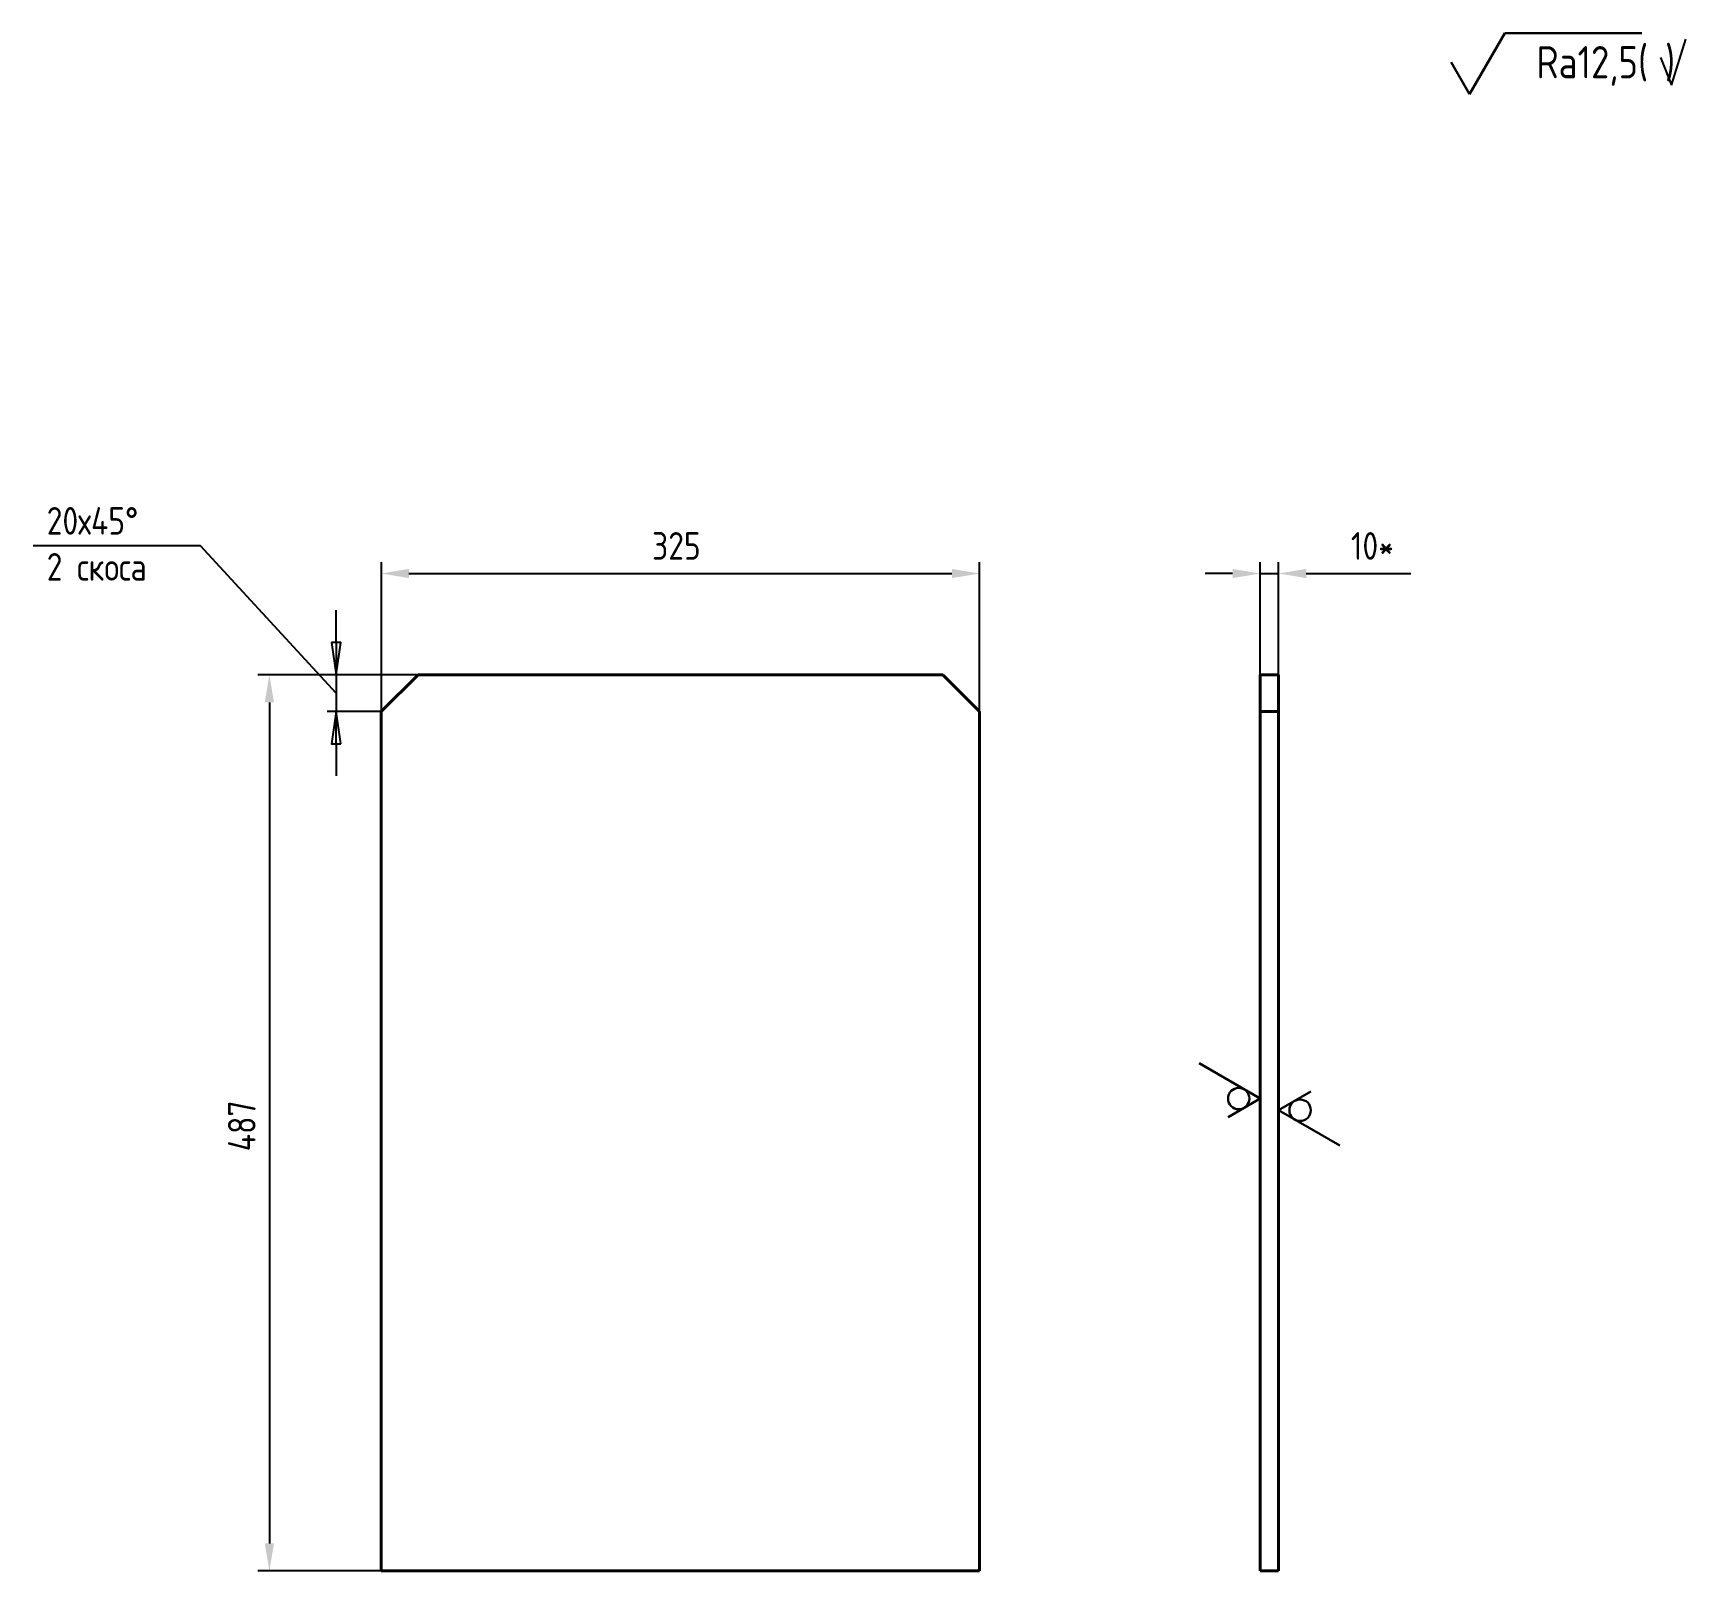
# Model space of a CAD drawing. Header units: millimetres. Extents: x 0 to 4514, y 0 to 1551.
# Drawn here: x 3616 to 4514, y 715 to 1551 of the extents above.
import ezdxf

# ---------------------------------------------------------------- set-up
doc = ezdxf.new("R2010")
doc.units = ezdxf.units.MM
doc.header["$LTSCALE"] = 5
doc.layers.add('Con', color=6, linetype='Continuous', lineweight=40)
doc.layers.add('Эскизная геометрия (ГОСТ)', color=3, linetype='Continuous', lineweight=18)
doc.layers.add('Dim', color=7, linetype='Continuous')
doc.styles.add('Style1', font='romans.shx', dxfattribs={"width": 0.8})
doc.dimstyles.new('Lin_5', dxfattribs={"dimscale": 5, "dimtxt": 3, "dimasz": 3, "dimexe": 1.25, "dimexo": 0, "dimgap": 1.5, "dimtad": 1, "dimdec": 1, "dimtxsty": 'Style1', "dimcen": 2.5, "dimclrt": 3, "dimadec": 0, "dimazin": 0, "dimtfac": 1, "dimtdec": 1, "dimtmove": 0, "dimatfit": 3, "dimldrblk": 'DOT', "dimfxl": 1, "dimarcsym": 0})

# ---------------------------------------------------------------- blocks, each defined once
blk = doc.blocks.new('*D31')
at = {"layer": 'Defpoints', "color": 0, "linetype": 'Continuous', "transparency": 16777216}
for p in [(3824.76, 1202.06), (3743.94, 715.06), (3804.76, 715.06)]:
    blk.add_point(p, dxfattribs=at)
at = {"layer": 'Dim', "color": 0, "linetype": 'Continuous', "lineweight": -2, "transparency": 16777216}
for p, q in [((3824.76, 1202.06), (3737.69, 1202.06)), ((3743.94, 1187.06), (3743.94, 730.06)), ((3804.76, 715.06), (3737.69, 715.06))]:
    blk.add_line(p, q, dxfattribs=at)
at = {"layer": 'Dim', "color": 0, "linetype": 'Continuous', "transparency": 16777216}
for points in [[(3741.44, 1187.06), (3746.44, 1187.06), (3743.94, 1202.06)], [(3741.44, 730.06), (3746.44, 730.06), (3743.94, 715.06)]]:
    blk.add_solid(points, dxfattribs=at)
at = {"layer": 'Dim', "color": 3, "linetype": 'Continuous', "lineweight": 25, "transparency": 16777216, "insert": (3721.44, 943.13), "char_height": 15, "attachment_point": 1, "rotation": 90, "style": 'Style1'}
blk.add_mtext('487', dxfattribs=at)
blk = doc.blocks.new('_Dot')
at = {"color": 0, "linetype": 'ByBlock', "lineweight": -2}
blk.add_line((-0.5, 0), (-1, 0), dxfattribs=at)
at = {"color": 0, "linetype": 'ByBlock', "const_width": 0.5}
blk.add_lwpolyline([(-0.25, 0, 1), (0.25, 0, 1)], format="xyb", close=True, dxfattribs=at)
blk = doc.blocks.new('*D32')
at = {"layer": 'Defpoints', "color": 0, "linetype": 'Continuous', "transparency": 16777216}
for p in [(4129.76, 1257.06), (3804.76, 1182.06), (4129.76, 1182.06)]:
    blk.add_point(p, dxfattribs=at)
at = {"layer": 'Dim', "color": 0, "linetype": 'Continuous', "lineweight": -2, "transparency": 16777216}
for p, q in [((3804.76, 1182.06), (3804.76, 1263.31)), ((4129.76, 1182.06), (4129.76, 1263.31)), ((3819.76, 1257.06), (4114.76, 1257.06))]:
    blk.add_line(p, q, dxfattribs=at)
at = {"layer": 'Dim', "color": 0, "linetype": 'Continuous', "transparency": 16777216}
for points in [[(3819.76, 1259.56), (3819.76, 1254.56), (3804.76, 1257.06)], [(4114.76, 1259.56), (4114.76, 1254.56), (4129.76, 1257.06)]]:
    blk.add_solid(points, dxfattribs=at)
at = {"layer": 'Dim', "color": 3, "linetype": 'Continuous', "lineweight": 25, "transparency": 16777216, "insert": (3951.83, 1279.56), "char_height": 15, "attachment_point": 1, "style": 'Style1'}
blk.add_mtext('325', dxfattribs=at)
blk = doc.blocks.new('Обозначение шероховатости_5')
at = {"layer": 'Эскизная геометрия (ГОСТ)', "lineweight": 30}
for p, q in [((0, 0), (1.097, 1.9)), ((-0.577, 1), (0, 0))]:
    blk.add_line(p, q, dxfattribs=at)
blk.add_circle((0, 0.667), 0.333, dxfattribs=at)
blk = doc.blocks.new('Обозначение шероховатости_6')
at = {"layer": 'Эскизная геометрия (ГОСТ)', "lineweight": 30}
for p, q in [((0, 0), (1.097, 1.9)), ((-0.577, 1), (0, 0))]:
    blk.add_line(p, q, dxfattribs=at)
blk.add_circle((0, 0.667), 0.333, dxfattribs=at)
blk = doc.blocks.new('Filled-1')
at = {"color": 0}
for p, q in [((0, 0), (-1, 0.143)), ((-1, 0.143), (-1, -0.143)), ((-1, 0), (0, 0)), ((-1, -0.143), (0, 0))]:
    blk.add_line(p, q, dxfattribs=at)
at = {"color": 0, "flags": 128}
blk.add_lwpolyline([(-1, -0.143), (0, 0), (-1, 0.143), (-1, -0.143)], dxfattribs=at)
at = {"color": 0}
blk.add_solid([(-1, -0.143), (0, 0), (-1, 0.143), (-1, -0.143)], dxfattribs=at)
blk = doc.blocks.new('*D33')
at = {"color": 0, "lineweight": -2, "transparency": 16777216}
for p, q in [((4282.25, 1202.06), (4282.25, 1263.31)), ((4292.25, 1202.06), (4292.25, 1263.31)), ((4267.25, 1257.06), (4252.25, 1257.06)), ((4282.25, 1257.06), (4292.25, 1257.06)), ((4307.25, 1257.06), (4364.1, 1257.06))]:
    blk.add_line(p, q, dxfattribs=at)
at = {"color": 0, "transparency": 16777216}
for points in [[(4267.25, 1259.56), (4267.25, 1254.56), (4282.25, 1257.06)], [(4307.25, 1259.56), (4307.25, 1254.56), (4292.25, 1257.06)]]:
    blk.add_solid(points, dxfattribs=at)
at = {"layer": 'Defpoints', "color": 0, "transparency": 16777216}
for p in [(4292.25, 1257.06), (4282.25, 1202.06), (4292.25, 1202.06)]:
    blk.add_point(p, dxfattribs=at)
at = {"color": 3, "transparency": 16777216, "insert": (4343.18, 1272.06), "char_height": 15, "attachment_point": 5, "style": 'Style1'}
blk.add_mtext('10*', dxfattribs=at)

msp = doc.modelspace()

# ---------------------------------------------------------------- linework, layer by layer
at = {"layer": 'Con'}
for p, q in [((3804.755, 1182.056), (3824.755, 1202.056)), ((4109.755, 1202.056), (3824.755, 1202.056)), ((4109.755, 1202.056), (4129.755, 1182.056)), ((4282.246, 1202.056), (4282.246, 1182.056)), ((4292.246, 1202.056), (4282.246, 1202.056)), ((4292.246, 1182.056), (4292.246, 1202.056)), ((3804.755, 1182.056), (3804.755, 715.056)), ((4129.755, 715.056), (4129.755, 1182.056)), ((4282.246, 1182.056), (4292.246, 1182.056)), ((4282.246, 715.056), (4282.246, 1182.056)), ((4292.246, 1182.056), (4292.246, 715.056)), ((3804.755, 715.056), (4129.755, 715.056)), ((4292.246, 715.056), (4282.246, 715.056))]:
    msp.add_line(p, q, dxfattribs=at)
at = {"layer": 'Dim', "lineweight": 30}
for p, q in [((4396.003, 1517.497), (4415.2, 1550.747)), ((4415.2, 1550.747), (4489.505, 1550.747)), ((4385.899, 1534.997), (4396.003, 1517.497))]:
    msp.add_line(p, q, dxfattribs=at)
at = {"layer": 'Dim'}
for p, q in [((4505.695, 1522.384), (4513.536, 1547.431)), ((4499.783, 1537.541), (4505.695, 1522.384))]:
    msp.add_line(p, q, dxfattribs=at)
at = {"layer": 'Dim', "linetype": 'Continuous', "lineweight": 25}
for p, q in [((3706.494, 1272.02), (3615.541, 1272.02)), ((3780.249, 1192.056), (3706.494, 1272.02)), ((3780.249, 1219.556), (3780.249, 1237.056)), ((3824.755, 1202.056), (3775.249, 1202.056)), ((3780.249, 1202.056), (3780.249, 1182.056)), ((3780.249, 1202.056), (3780.249, 1182.056)), ((3804.755, 1182.056), (3775.249, 1182.056)), ((3780.249, 1164.556), (3780.249, 1147.056))]:
    msp.add_line(p, q, dxfattribs=at)

# ---------------------------------------------------------------- block references
at = {"layer": 'Dim', "linetype": 'Continuous', "lineweight": 25, "xscale": 17.5, "yscale": 17.5, "zscale": 17.5}
for p, rotation in [((3780.249, 1202.056), 270), ((3780.249, 1182.056), 90)]:
    msp.add_blockref('Filled-1', p, dxfattribs=dict(at, rotation=rotation))
at = {"layer": 'Dim', "xscale": 17.499999701976776, "yscale": 17.499999701976776, "zscale": 17.499999701976776}
for name, p, rotation in [('Обозначение шероховатости_5', (4282.246, 971.747), 90), ('Обозначение шероховатости_6', (4292.246, 965.415), 270)]:
    msp.add_blockref(name, p, dxfattribs=dict(at, rotation=rotation))

# ---------------------------------------------------------------- texts
at = {"insert": (3622.969, 1293.178), "char_height": 15, "attachment_point": 1, "style": 'Style1'}
msp.add_mtext_dynamic_manual_height_columns('20х45%%D\\P2 скоса', width=163.74013, gutter_width=25, heights=[0], dxfattribs=at)
at = {"layer": 'Dim', "insert": (4469.989, 1532.884), "char_height": 17.5, "attachment_point": 5, "style": 'Style1'}
msp.add_mtext('Ra12,5( )', dxfattribs=at)

# ---------------------------------------------------------------- dimensions: what is measured, and where the dimension line sits
dim = msp.add_linear_dim(base=(4292.246, 1257.056), p1=(4282.246, 1202.056), p2=(4292.246, 1202.056), text='<>*', dimstyle='Lin_5')
dim.commit()
dim.dimension.update_dxf_attribs({"geometry": '*D33', "text_midpoint": (4343.175, 1272.056)})
at = {"layer": 'Dim', "linetype": 'Continuous', "lineweight": 25}
for base, p1, p2, angle, picture, middle in [((4129.755, 1257.056), (3804.755, 1182.056), (4129.755, 1182.056), 180, '*D32', (3967.255, 1257.056)), ((3743.937, 715.056), (3824.755, 1202.056), (3804.755, 715.056), 90, '*D31', (3743.937, 958.556))]:
    dim = msp.add_linear_dim(base=base, p1=p1, p2=p2, angle=angle, dimstyle='Lin_5', dxfattribs=at)
    dim.commit()
    dim.dimension.update_dxf_attribs({"geometry": picture, "text_midpoint": middle, "dimtype": 160})

doc.saveas('drawing.dxf')
